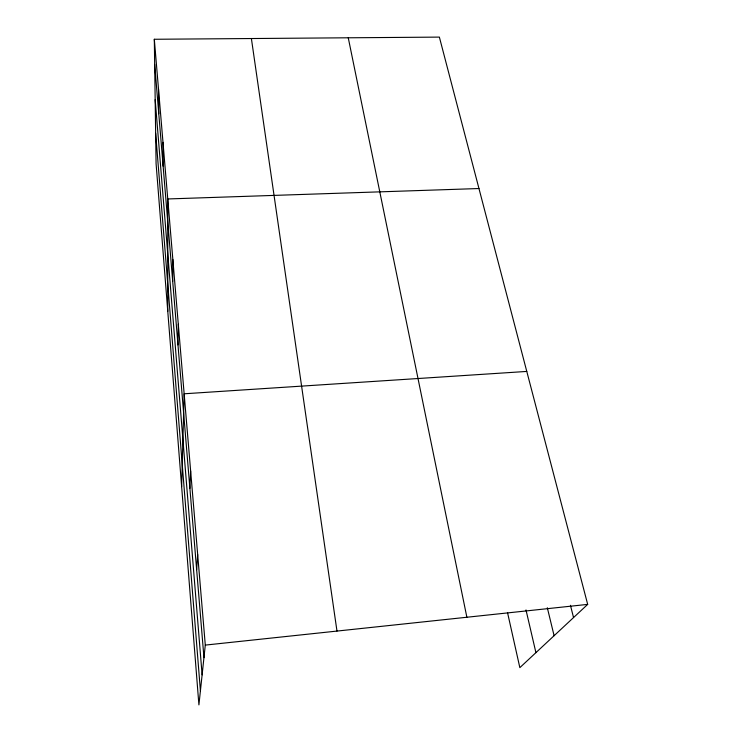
<?xml version="1.0" encoding="UTF-8"?>
<svg xmlns="http://www.w3.org/2000/svg" width="742" height="742" viewBox="0 0 742 742"><rect width="100%" height="100%" fill="white"/><g stroke="black" fill="none" stroke-linecap="round" stroke-linejoin="round"><path stroke-width="1.11" d="M172.7 281.385L172.849 259.459M177.978 344.928L178.303 324.245M181.642 486.604L184.155 393.789L526.774 371.427M189.896 488.347L190.648 470.975M196.649 569.661L197.669 554.478M154.317 39.27L205.293 645.095L198.912 704.9L156.08 163.592L154.317 39.27L439.375 37.1L587.683 604.387L519.845 667.642L507.602 612.92M205.293 645.095L587.683 604.387M478.961 188.533L167.757 198.958L167.775 311.343M570.44 605.296L573.547 617.567M547.318 607.744L554.098 635.699M525.995 609.943L535.919 652.654M348.258 37.796L466.876 617.242M251.39 38.528L336.979 631.071M154.679 64.415L203.957 657.653M155.18 99.66L202.121 674.858M155.653 133.282L200.414 690.839M158.519 89.198L158.779 113.758M162.99 142.325L163.129 166.162"/></g></svg>
